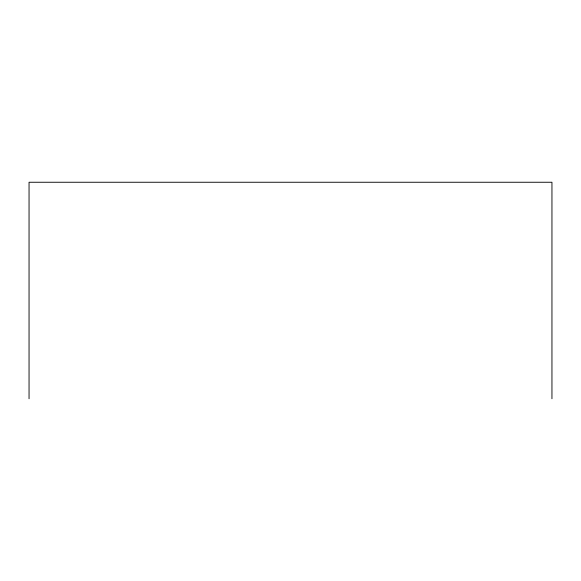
<?xml version="1.0" encoding="UTF-8"?>
<svg xmlns="http://www.w3.org/2000/svg" width="581" height="581" viewBox="0 0 581 581"><rect width="100%" height="100%" fill="white"/><g stroke="black" fill="none" stroke-linecap="round" stroke-linejoin="round"><path stroke-width="0.87" d="M551.95 398.748L551.95 182.252L29.05 182.252L29.05 398.748"/></g></svg>
